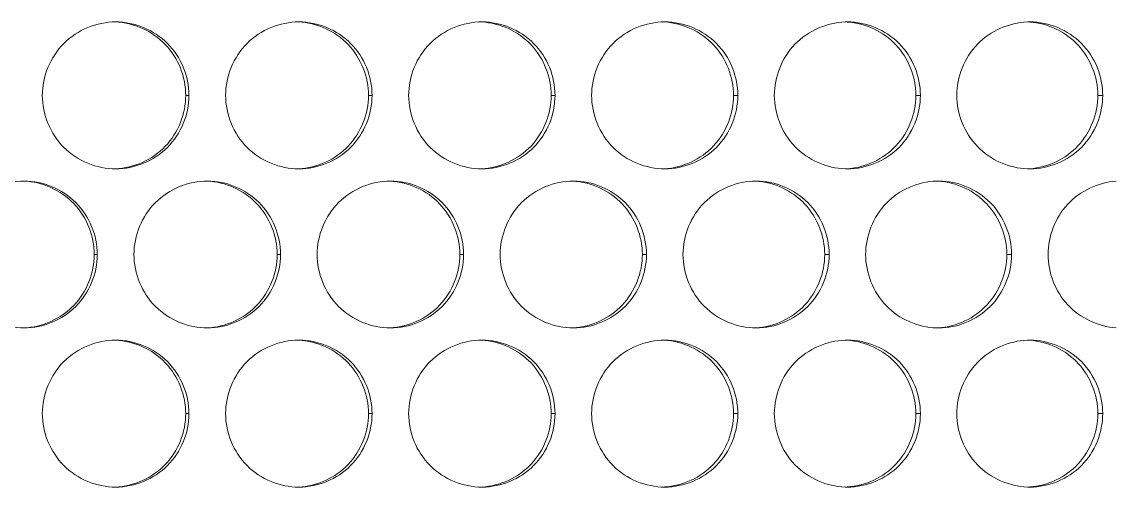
# Model space of a CAD drawing. Header units: millimetres. Extents: x 1177 to 4147, y 93 to 2194.
# Drawn here: x 1876.17 to 1920.84, y 1836.74 to 1855.73 of the extents above; entities that cross this region are included whole.
import ezdxf

# ---------------------------------------------------------------- set-up
doc = ezdxf.new("R2010")
doc.units = ezdxf.units.MM
doc.header["$LTSCALE"] = 0.1
doc.layers.add('标注', color=251, linetype='Continuous', lineweight=9)

msp = doc.modelspace()

# ---------------------------------------------------------------- linework, layer by layer
at = {"layer": '标注'}
for p, q in [((1882.856, 1852.731), (1882.989, 1852.731)), ((1882.856, 1852.731), (1882.989, 1852.731)), ((1890.319, 1852.731), (1890.466, 1852.731)), ((1890.319, 1852.731), (1890.466, 1852.731)), ((1897.776, 1852.731), (1897.936, 1852.731)), ((1897.776, 1852.731), (1897.936, 1852.731)), ((1905.224, 1852.731), (1905.399, 1852.731)), ((1905.224, 1852.731), (1905.399, 1852.731)), ((1912.665, 1852.731), (1912.853, 1852.731)), ((1912.665, 1852.731), (1912.853, 1852.731)), ((1920.096, 1852.731), (1920.299, 1852.731)), ((1920.096, 1852.731), (1920.299, 1852.731)), ((1879.123, 1846.236), (1879.248, 1846.236)), ((1886.589, 1846.236), (1886.728, 1846.236)), ((1894.048, 1846.236), (1894.202, 1846.236)), ((1901.501, 1846.236), (1901.668, 1846.236)), ((1908.946, 1846.236), (1909.127, 1846.236)), ((1916.382, 1846.236), (1916.577, 1846.236)), ((1882.856, 1839.741), (1882.989, 1839.741)), ((1882.856, 1839.741), (1882.989, 1839.741)), ((1890.319, 1839.741), (1890.466, 1839.741)), ((1890.319, 1839.741), (1890.466, 1839.741)), ((1897.776, 1839.741), (1897.936, 1839.741)), ((1897.776, 1839.741), (1897.936, 1839.741)), ((1905.224, 1839.741), (1905.399, 1839.741)), ((1905.224, 1839.741), (1905.399, 1839.741)), ((1912.665, 1839.741), (1912.853, 1839.741)), ((1912.665, 1839.741), (1912.853, 1839.741)), ((1920.096, 1839.741), (1920.299, 1839.741)), ((1920.096, 1839.741), (1920.299, 1839.741))]:
    msp.add_line(p, q, dxfattribs=at)
for centre, radius, start, end in [((1909.873, 1852.916), 2.815, 90.0019, 91.8746), ((1909.873, 1852.916), 2.815, 90.0019, 91.8746), ((1917.322, 1852.921), 2.81, 90.0022, 92.023), ((1917.322, 1852.921), 2.81, 90.0022, 92.023), ((1909.873, 1852.547), 2.815, 268.1254, 269.9981), ((1909.873, 1852.547), 2.815, 268.1254, 269.9981), ((1917.322, 1852.541), 2.81, 267.977, 269.9978), ((1917.322, 1852.541), 2.81, 267.977, 269.9978), ((1913.598, 1846.423), 2.813, 90.002, 91.9487), ((1913.598, 1846.049), 2.813, 268.0513, 269.998), ((1909.873, 1839.926), 2.815, 90.0019, 91.8746), ((1909.873, 1839.926), 2.815, 90.0019, 91.8746), ((1917.322, 1839.931), 2.81, 90.0022, 92.023), ((1917.322, 1839.931), 2.81, 90.0022, 92.023), ((1909.873, 1839.556), 2.815, 268.1254, 269.9981), ((1909.873, 1839.556), 2.815, 268.1254, 269.9981), ((1917.322, 1839.551), 2.81, 267.977, 269.9978), ((1917.322, 1839.551), 2.81, 267.977, 269.9978)]:
    msp.add_arc(centre, radius, start, end, dxfattribs=at)
for points, knots in [([(1879.996, 1855.731), (1879.232, 1855.731), (1877.64, 1855.09), (1877.003, 1853.496), (1877.003, 1852.731)], [0, 0, 0, 0, 0.499607, 1, 1, 1, 1]), ([(1879.996, 1855.731), (1879.232, 1855.731), (1877.64, 1855.09), (1877.003, 1853.496), (1877.003, 1852.731)], [0, 0, 0, 0, 0.499607, 1, 1, 1, 1]), ([(1882.856, 1852.731), (1882.856, 1853.477), (1882.257, 1855.027), (1880.735, 1855.696), (1879.992, 1855.729)], [0, 0, 0, 0, 0.50075, 1, 1, 1, 1]), ([(1882.856, 1852.731), (1882.856, 1853.477), (1882.257, 1855.027), (1880.735, 1855.696), (1879.992, 1855.729)], [0, 0, 0, 0, 0.50075, 1, 1, 1, 1]), ([(1882.758, 1853.879), (1882.609, 1854.238), (1882.171, 1854.91), (1881.5, 1855.35), (1881.14, 1855.5)], [0, 0, 0, 0, 0.500104, 1, 1, 1, 1]), ([(1882.758, 1853.879), (1882.609, 1854.238), (1882.171, 1854.91), (1881.5, 1855.35), (1881.14, 1855.5)], [0, 0, 0, 0, 0.500104, 1, 1, 1, 1]), ([(1887.476, 1855.731), (1886.712, 1855.731), (1885.121, 1855.089), (1884.485, 1853.496), (1884.485, 1852.731)], [0, 0, 0, 0, 0.49946, 1, 1, 1, 1]), ([(1887.476, 1855.731), (1886.712, 1855.731), (1885.121, 1855.089), (1884.485, 1853.496), (1884.485, 1852.731)], [0, 0, 0, 0, 0.49946, 1, 1, 1, 1]), ([(1890.319, 1852.731), (1890.319, 1853.475), (1889.724, 1855.02), (1888.212, 1855.692), (1887.471, 1855.728)], [0, 0, 0, 0, 0.500898, 1, 1, 1, 1]), ([(1890.319, 1852.731), (1890.319, 1853.475), (1889.724, 1855.02), (1888.212, 1855.692), (1887.471, 1855.728)], [0, 0, 0, 0, 0.500898, 1, 1, 1, 1]), ([(1890.235, 1853.879), (1890.087, 1854.238), (1889.649, 1854.91), (1888.978, 1855.35), (1888.619, 1855.5)], [0, 0, 0, 0, 0.500187, 1, 1, 1, 1]), ([(1890.235, 1853.879), (1890.087, 1854.238), (1889.649, 1854.91), (1888.978, 1855.35), (1888.619, 1855.5)], [0, 0, 0, 0, 0.500187, 1, 1, 1, 1]), ([(1894.949, 1855.731), (1894.186, 1855.731), (1892.595, 1855.088), (1891.96, 1853.496), (1891.96, 1852.731)], [0, 0, 0, 0, 0.499297, 1, 1, 1, 1]), ([(1894.949, 1855.731), (1894.186, 1855.731), (1892.595, 1855.088), (1891.96, 1853.496), (1891.96, 1852.731)], [0, 0, 0, 0, 0.499297, 1, 1, 1, 1]), ([(1897.776, 1852.731), (1897.776, 1853.473), (1897.186, 1855.012), (1895.681, 1855.688), (1894.944, 1855.727)], [0, 0, 0, 0, 0.50106, 1, 1, 1, 1]), ([(1897.776, 1852.731), (1897.776, 1853.473), (1897.186, 1855.012), (1895.681, 1855.688), (1894.944, 1855.727)], [0, 0, 0, 0, 0.50106, 1, 1, 1, 1]), ([(1897.706, 1853.879), (1897.557, 1854.238), (1897.12, 1854.91), (1896.45, 1855.35), (1896.091, 1855.5)], [0, 0, 0, 0, 0.500278, 1, 1, 1, 1]), ([(1897.706, 1853.879), (1897.557, 1854.238), (1897.12, 1854.91), (1896.45, 1855.35), (1896.091, 1855.5)], [0, 0, 0, 0, 0.500278, 1, 1, 1, 1]), ([(1902.415, 1855.731), (1901.652, 1855.731), (1900.063, 1855.088), (1899.429, 1853.496), (1899.429, 1852.731)], [0, 0, 0, 0, 0.499118, 1, 1, 1, 1]), ([(1902.415, 1855.731), (1901.652, 1855.731), (1900.063, 1855.088), (1899.429, 1853.496), (1899.429, 1852.731)], [0, 0, 0, 0, 0.499118, 1, 1, 1, 1]), ([(1905.224, 1852.731), (1905.224, 1853.47), (1904.639, 1855.004), (1903.144, 1855.684), (1902.41, 1855.727)], [0, 0, 0, 0, 0.501236, 1, 1, 1, 1]), ([(1905.224, 1852.731), (1905.224, 1853.47), (1904.639, 1855.004), (1903.144, 1855.684), (1902.41, 1855.727)], [0, 0, 0, 0, 0.501236, 1, 1, 1, 1]), ([(1905.169, 1853.879), (1905.02, 1854.238), (1904.584, 1854.91), (1903.914, 1855.35), (1903.556, 1855.5)], [0, 0, 0, 0, 0.500378, 1, 1, 1, 1]), ([(1905.169, 1853.879), (1905.02, 1854.238), (1904.584, 1854.91), (1903.914, 1855.35), (1903.556, 1855.5)], [0, 0, 0, 0, 0.500378, 1, 1, 1, 1]), ([(1909.78, 1855.73), (1909.034, 1855.705), (1907.497, 1855.041), (1906.89, 1853.482), (1906.89, 1852.731)], [0, 0, 0, 0, 0.498936, 1, 1, 1, 1]), ([(1909.78, 1855.73), (1909.034, 1855.705), (1907.497, 1855.041), (1906.89, 1853.482), (1906.89, 1852.731)], [0, 0, 0, 0, 0.498936, 1, 1, 1, 1]), ([(1912.665, 1852.731), (1912.665, 1853.107), (1912.516, 1853.862), (1911.911, 1854.838), (1910.98, 1855.508), (1910.239, 1855.702), (1909.867, 1855.726)], [0, 0, 0, 0, 0.251061, 0.50134, 0.750807, 1, 1, 1, 1]), ([(1912.665, 1852.731), (1912.665, 1853.107), (1912.516, 1853.862), (1911.911, 1854.838), (1910.98, 1855.508), (1910.239, 1855.702), (1909.867, 1855.726)], [0, 0, 0, 0, 0.251061, 0.50134, 0.750807, 1, 1, 1, 1]), ([(1912.623, 1853.879), (1912.475, 1854.238), (1912.039, 1854.91), (1911.37, 1855.35), (1911.012, 1855.5)], [0, 0, 0, 0, 0.500487, 1, 1, 1, 1]), ([(1912.623, 1853.879), (1912.475, 1854.238), (1912.039, 1854.91), (1911.37, 1855.35), (1911.012, 1855.5)], [0, 0, 0, 0, 0.500487, 1, 1, 1, 1]), ([(1917.223, 1855.73), (1916.478, 1855.703), (1914.946, 1855.037), (1914.343, 1853.481), (1914.343, 1852.731)], [0, 0, 0, 0, 0.49873, 1, 1, 1, 1]), ([(1917.223, 1855.73), (1916.478, 1855.703), (1914.946, 1855.037), (1914.343, 1853.481), (1914.343, 1852.731)], [0, 0, 0, 0, 0.49873, 1, 1, 1, 1]), ([(1920.096, 1852.731), (1920.096, 1853.106), (1919.949, 1853.858), (1919.348, 1854.832), (1918.423, 1855.503), (1917.686, 1855.7), (1917.316, 1855.725)], [0, 0, 0, 0, 0.251191, 0.501531, 0.750936, 1, 1, 1, 1]), ([(1920.096, 1852.731), (1920.096, 1853.106), (1919.949, 1853.858), (1919.348, 1854.832), (1918.423, 1855.503), (1917.686, 1855.7), (1917.316, 1855.725)], [0, 0, 0, 0, 0.251191, 0.501531, 0.750936, 1, 1, 1, 1]), ([(1920.069, 1853.879), (1919.921, 1854.238), (1919.486, 1854.909), (1918.818, 1855.35), (1918.46, 1855.5)], [0, 0, 0, 0, 0.500604, 1, 1, 1, 1]), ([(1920.069, 1853.879), (1919.921, 1854.238), (1919.486, 1854.909), (1918.818, 1855.35), (1918.46, 1855.5)], [0, 0, 0, 0, 0.500604, 1, 1, 1, 1]), ([(1877.003, 1852.731), (1877.003, 1851.966), (1877.64, 1850.373), (1879.232, 1849.731), (1879.996, 1849.731)], [0, 0, 0, 0, 0.500393, 1, 1, 1, 1]), ([(1877.003, 1852.731), (1877.003, 1851.966), (1877.64, 1850.373), (1879.232, 1849.731), (1879.996, 1849.731)], [0, 0, 0, 0, 0.500393, 1, 1, 1, 1]), ([(1879.992, 1849.734), (1880.735, 1849.766), (1882.257, 1850.435), (1882.856, 1851.985), (1882.856, 1852.731)], [0, 0, 0, 0, 0.49925, 1, 1, 1, 1]), ([(1879.992, 1849.734), (1880.735, 1849.766), (1882.257, 1850.435), (1882.856, 1851.985), (1882.856, 1852.731)], [0, 0, 0, 0, 0.49925, 1, 1, 1, 1]), ([(1884.485, 1852.731), (1884.485, 1851.966), (1885.121, 1850.374), (1886.712, 1849.731), (1887.476, 1849.731)], [0, 0, 0, 0, 0.50054, 1, 1, 1, 1]), ([(1884.485, 1852.731), (1884.485, 1851.966), (1885.121, 1850.374), (1886.712, 1849.731), (1887.476, 1849.731)], [0, 0, 0, 0, 0.50054, 1, 1, 1, 1]), ([(1887.471, 1849.735), (1888.212, 1849.77), (1889.724, 1850.443), (1890.319, 1851.988), (1890.319, 1852.731)], [0, 0, 0, 0, 0.499102, 1, 1, 1, 1]), ([(1887.471, 1849.735), (1888.212, 1849.77), (1889.724, 1850.443), (1890.319, 1851.988), (1890.319, 1852.731)], [0, 0, 0, 0, 0.499102, 1, 1, 1, 1]), ([(1891.96, 1852.731), (1891.96, 1851.966), (1892.595, 1850.374), (1894.186, 1849.731), (1894.949, 1849.731)], [0, 0, 0, 0, 0.500703, 1, 1, 1, 1]), ([(1891.96, 1852.731), (1891.96, 1851.966), (1892.595, 1850.374), (1894.186, 1849.731), (1894.949, 1849.731)], [0, 0, 0, 0, 0.500703, 1, 1, 1, 1]), ([(1894.944, 1849.735), (1895.681, 1849.774), (1897.186, 1850.451), (1897.776, 1851.99), (1897.776, 1852.731)], [0, 0, 0, 0, 0.49894, 1, 1, 1, 1]), ([(1894.944, 1849.735), (1895.681, 1849.774), (1897.186, 1850.451), (1897.776, 1851.99), (1897.776, 1852.731)], [0, 0, 0, 0, 0.49894, 1, 1, 1, 1]), ([(1899.429, 1852.731), (1899.429, 1851.966), (1900.063, 1850.375), (1901.652, 1849.731), (1902.415, 1849.731)], [0, 0, 0, 0, 0.500882, 1, 1, 1, 1]), ([(1899.429, 1852.731), (1899.429, 1851.966), (1900.063, 1850.375), (1901.652, 1849.731), (1902.415, 1849.731)], [0, 0, 0, 0, 0.500882, 1, 1, 1, 1]), ([(1902.41, 1849.736), (1903.144, 1849.779), (1904.639, 1850.458), (1905.224, 1851.992), (1905.224, 1852.731)], [0, 0, 0, 0, 0.498764, 1, 1, 1, 1]), ([(1902.41, 1849.736), (1903.144, 1849.779), (1904.639, 1850.458), (1905.224, 1851.992), (1905.224, 1852.731)], [0, 0, 0, 0, 0.498764, 1, 1, 1, 1]), ([(1906.89, 1852.731), (1906.89, 1851.981), (1907.497, 1850.422), (1909.034, 1849.757), (1909.78, 1849.733)], [0, 0, 0, 0, 0.501064, 1, 1, 1, 1]), ([(1906.89, 1852.731), (1906.89, 1851.981), (1907.497, 1850.422), (1909.034, 1849.757), (1909.78, 1849.733)], [0, 0, 0, 0, 0.501064, 1, 1, 1, 1]), ([(1909.867, 1849.737), (1910.239, 1849.76), (1910.98, 1849.954), (1911.911, 1850.624), (1912.516, 1851.6), (1912.665, 1852.356), (1912.665, 1852.731)], [0, 0, 0, 0, 0.249193, 0.49866, 0.748939, 1, 1, 1, 1]), ([(1909.867, 1849.737), (1910.239, 1849.76), (1910.98, 1849.954), (1911.911, 1850.624), (1912.516, 1851.6), (1912.665, 1852.356), (1912.665, 1852.731)], [0, 0, 0, 0, 0.249193, 0.49866, 0.748939, 1, 1, 1, 1]), ([(1914.343, 1852.731), (1914.343, 1851.982), (1914.946, 1850.426), (1916.478, 1849.759), (1917.223, 1849.733)], [0, 0, 0, 0, 0.50127, 1, 1, 1, 1]), ([(1914.343, 1852.731), (1914.343, 1851.982), (1914.946, 1850.426), (1916.478, 1849.759), (1917.223, 1849.733)], [0, 0, 0, 0, 0.50127, 1, 1, 1, 1]), ([(1917.316, 1849.738), (1917.686, 1849.763), (1918.423, 1849.959), (1919.348, 1850.63), (1919.949, 1851.604), (1920.096, 1852.357), (1920.096, 1852.731)], [0, 0, 0, 0, 0.249064, 0.498469, 0.748809, 1, 1, 1, 1]), ([(1917.316, 1849.738), (1917.686, 1849.763), (1918.423, 1849.959), (1919.348, 1850.63), (1919.949, 1851.604), (1920.096, 1852.357), (1920.096, 1852.731)], [0, 0, 0, 0, 0.249064, 0.498469, 0.748809, 1, 1, 1, 1]), ([(1881.14, 1849.963), (1881.5, 1850.112), (1882.171, 1850.552), (1882.609, 1851.224), (1882.758, 1851.584)], [0, 0, 0, 0, 0.499896, 1, 1, 1, 1]), ([(1881.14, 1849.963), (1881.5, 1850.112), (1882.171, 1850.552), (1882.609, 1851.224), (1882.758, 1851.584)], [0, 0, 0, 0, 0.499896, 1, 1, 1, 1]), ([(1888.619, 1849.963), (1888.978, 1850.112), (1889.649, 1850.552), (1890.087, 1851.224), (1890.235, 1851.584)], [0, 0, 0, 0, 0.499813, 1, 1, 1, 1]), ([(1888.619, 1849.963), (1888.978, 1850.112), (1889.649, 1850.552), (1890.087, 1851.224), (1890.235, 1851.584)], [0, 0, 0, 0, 0.499813, 1, 1, 1, 1]), ([(1896.091, 1849.963), (1896.45, 1850.112), (1897.12, 1850.553), (1897.557, 1851.224), (1897.706, 1851.584)], [0, 0, 0, 0, 0.499722, 1, 1, 1, 1]), ([(1896.091, 1849.963), (1896.45, 1850.112), (1897.12, 1850.553), (1897.557, 1851.224), (1897.706, 1851.584)], [0, 0, 0, 0, 0.499722, 1, 1, 1, 1]), ([(1903.556, 1849.963), (1903.914, 1850.112), (1904.584, 1850.553), (1905.02, 1851.224), (1905.169, 1851.584)], [0, 0, 0, 0, 0.499622, 1, 1, 1, 1]), ([(1903.556, 1849.963), (1903.914, 1850.112), (1904.584, 1850.553), (1905.02, 1851.224), (1905.169, 1851.584)], [0, 0, 0, 0, 0.499622, 1, 1, 1, 1]), ([(1911.012, 1849.963), (1911.37, 1850.112), (1912.039, 1850.553), (1912.475, 1851.224), (1912.623, 1851.584)], [0, 0, 0, 0, 0.499513, 1, 1, 1, 1]), ([(1911.012, 1849.963), (1911.37, 1850.112), (1912.039, 1850.553), (1912.475, 1851.224), (1912.623, 1851.584)], [0, 0, 0, 0, 0.499513, 1, 1, 1, 1]), ([(1918.46, 1849.963), (1918.818, 1850.113), (1919.486, 1850.553), (1919.921, 1851.224), (1920.069, 1851.584)], [0, 0, 0, 0, 0.499396, 1, 1, 1, 1]), ([(1918.46, 1849.963), (1918.818, 1850.113), (1919.486, 1850.553), (1919.921, 1851.224), (1920.069, 1851.584)], [0, 0, 0, 0, 0.499396, 1, 1, 1, 1]), ([(1876.254, 1849.236), (1875.49, 1849.236), (1873.897, 1848.595), (1873.259, 1847.001), (1873.259, 1846.236)], [0, 0, 0, 0, 0.499675, 1, 1, 1, 1]), ([(1879.123, 1846.236), (1879.123, 1846.983), (1878.52, 1848.536), (1876.995, 1849.203), (1876.25, 1849.234)], [0, 0, 0, 0, 0.500682, 1, 1, 1, 1]), ([(1883.737, 1849.236), (1882.973, 1849.236), (1881.381, 1848.594), (1880.744, 1847.001), (1880.744, 1846.236)], [0, 0, 0, 0, 0.499536, 1, 1, 1, 1]), ([(1886.589, 1846.236), (1886.589, 1846.981), (1885.991, 1848.528), (1884.474, 1849.199), (1883.733, 1849.233)], [0, 0, 0, 0, 0.500822, 1, 1, 1, 1]), ([(1891.213, 1849.236), (1890.45, 1849.236), (1888.859, 1848.593), (1888.223, 1847.001), (1888.223, 1846.236)], [0, 0, 0, 0, 0.499381, 1, 1, 1, 1]), ([(1894.048, 1846.236), (1894.048, 1846.979), (1893.456, 1848.521), (1891.947, 1849.195), (1891.209, 1849.232)], [0, 0, 0, 0, 0.500977, 1, 1, 1, 1]), ([(1898.683, 1849.236), (1897.92, 1849.236), (1896.33, 1848.593), (1895.696, 1847.001), (1895.696, 1846.236)], [0, 0, 0, 0, 0.49921, 1, 1, 1, 1]), ([(1901.501, 1846.236), (1901.501, 1846.976), (1900.913, 1848.513), (1899.414, 1849.191), (1898.678, 1849.232)], [0, 0, 0, 0, 0.501146, 1, 1, 1, 1]), ([(1906.145, 1849.236), (1905.383, 1849.236), (1903.794, 1848.592), (1903.161, 1847.001), (1903.161, 1846.236)], [0, 0, 0, 0, 0.499023, 1, 1, 1, 1]), ([(1908.946, 1846.236), (1908.946, 1846.612), (1908.797, 1847.369), (1908.189, 1848.346), (1907.255, 1849.015), (1906.512, 1849.208), (1906.139, 1849.231)], [0, 0, 0, 0, 0.251, 0.50125, 0.750747, 1, 1, 1, 1]), ([(1913.503, 1849.234), (1912.757, 1849.209), (1911.222, 1848.544), (1910.618, 1846.986), (1910.618, 1846.236)], [0, 0, 0, 0, 0.498835, 1, 1, 1, 1]), ([(1916.382, 1846.236), (1916.382, 1846.611), (1916.234, 1847.365), (1915.63, 1848.34), (1914.703, 1849.01), (1913.964, 1849.206), (1913.593, 1849.23)], [0, 0, 0, 0, 0.251125, 0.501434, 0.75087, 1, 1, 1, 1]), ([(1920.845, 1849.229), (1920.475, 1849.203), (1919.738, 1849.006), (1918.814, 1848.335), (1918.213, 1847.362), (1918.066, 1846.61), (1918.066, 1846.236)], [0, 0, 0, 0, 0.249218, 0.498711, 0.748995, 1, 1, 1, 1]), ([(1879.017, 1847.383), (1878.868, 1847.743), (1878.429, 1848.415), (1877.758, 1848.855), (1877.399, 1849.004)], [0, 0, 0, 0, 0.500066, 1, 1, 1, 1]), ([(1886.497, 1847.383), (1886.349, 1847.743), (1885.911, 1848.415), (1885.24, 1848.855), (1884.88, 1849.004)], [0, 0, 0, 0, 0.500144, 1, 1, 1, 1]), ([(1893.971, 1847.383), (1893.823, 1847.743), (1893.385, 1848.415), (1892.715, 1848.855), (1892.356, 1849.004)], [0, 0, 0, 0, 0.500231, 1, 1, 1, 1]), ([(1901.438, 1847.383), (1901.29, 1847.743), (1900.853, 1848.415), (1900.183, 1848.855), (1899.824, 1849.004)], [0, 0, 0, 0, 0.500327, 1, 1, 1, 1]), ([(1908.897, 1847.383), (1908.749, 1847.743), (1908.312, 1848.415), (1907.643, 1848.855), (1907.285, 1849.004)], [0, 0, 0, 0, 0.500431, 1, 1, 1, 1]), ([(1916.347, 1847.383), (1916.199, 1847.743), (1915.764, 1848.414), (1915.095, 1848.855), (1914.737, 1849.004)], [0, 0, 0, 0, 0.500544, 1, 1, 1, 1]), ([(1873.259, 1846.236), (1873.259, 1845.471), (1873.897, 1843.877), (1875.49, 1843.236), (1876.254, 1843.236)], [0, 0, 0, 0, 0.500325, 1, 1, 1, 1]), ([(1876.25, 1843.238), (1876.995, 1843.269), (1878.52, 1843.937), (1879.123, 1845.489), (1879.123, 1846.236)], [0, 0, 0, 0, 0.499318, 1, 1, 1, 1]), ([(1880.744, 1846.236), (1880.744, 1845.471), (1881.381, 1843.878), (1882.973, 1843.236), (1883.737, 1843.236)], [0, 0, 0, 0, 0.500464, 1, 1, 1, 1]), ([(1883.733, 1843.239), (1884.474, 1843.273), (1885.991, 1843.944), (1886.589, 1845.491), (1886.589, 1846.236)], [0, 0, 0, 0, 0.499178, 1, 1, 1, 1]), ([(1888.223, 1846.236), (1888.223, 1845.471), (1888.859, 1843.879), (1890.45, 1843.236), (1891.213, 1843.236)], [0, 0, 0, 0, 0.500619, 1, 1, 1, 1]), ([(1891.209, 1843.24), (1891.947, 1843.277), (1893.456, 1843.952), (1894.048, 1845.494), (1894.048, 1846.236)], [0, 0, 0, 0, 0.499023, 1, 1, 1, 1]), ([(1895.696, 1846.236), (1895.696, 1845.471), (1896.33, 1843.879), (1897.92, 1843.236), (1898.683, 1843.236)], [0, 0, 0, 0, 0.50079, 1, 1, 1, 1]), ([(1898.678, 1843.24), (1899.414, 1843.281), (1900.913, 1843.959), (1901.501, 1845.496), (1901.501, 1846.236)], [0, 0, 0, 0, 0.498854, 1, 1, 1, 1]), ([(1903.161, 1846.236), (1903.161, 1845.471), (1903.794, 1843.88), (1905.383, 1843.236), (1906.145, 1843.236)], [0, 0, 0, 0, 0.500977, 1, 1, 1, 1]), ([(1906.139, 1843.241), (1906.512, 1843.264), (1907.255, 1843.457), (1908.189, 1844.126), (1908.797, 1845.103), (1908.946, 1845.86), (1908.946, 1846.236)], [0, 0, 0, 0, 0.249253, 0.49875, 0.749, 1, 1, 1, 1]), ([(1910.618, 1846.236), (1910.618, 1845.486), (1911.222, 1843.929), (1912.757, 1843.263), (1913.503, 1843.238)], [0, 0, 0, 0, 0.501165, 1, 1, 1, 1]), ([(1913.593, 1843.242), (1913.964, 1843.266), (1914.703, 1843.462), (1915.63, 1844.132), (1916.234, 1845.107), (1916.382, 1845.861), (1916.382, 1846.236)], [0, 0, 0, 0, 0.24913, 0.498566, 0.748875, 1, 1, 1, 1]), ([(1918.066, 1846.236), (1918.066, 1845.862), (1918.213, 1845.11), (1918.814, 1844.137), (1919.738, 1843.467), (1920.475, 1843.269), (1920.845, 1843.243)], [0, 0, 0, 0, 0.251005, 0.501289, 0.750782, 1, 1, 1, 1]), ([(1877.399, 1843.468), (1877.758, 1843.617), (1878.429, 1844.057), (1878.868, 1844.729), (1879.017, 1845.089)], [0, 0, 0, 0, 0.499934, 1, 1, 1, 1]), ([(1884.88, 1843.468), (1885.24, 1843.617), (1885.911, 1844.057), (1886.349, 1844.729), (1886.497, 1845.089)], [0, 0, 0, 0, 0.499856, 1, 1, 1, 1]), ([(1892.356, 1843.468), (1892.715, 1843.617), (1893.385, 1844.057), (1893.823, 1844.729), (1893.971, 1845.089)], [0, 0, 0, 0, 0.499769, 1, 1, 1, 1]), ([(1899.824, 1843.468), (1900.183, 1843.617), (1900.853, 1844.057), (1901.29, 1844.729), (1901.438, 1845.089)], [0, 0, 0, 0, 0.499673, 1, 1, 1, 1]), ([(1907.285, 1843.468), (1907.643, 1843.617), (1908.312, 1844.058), (1908.749, 1844.729), (1908.897, 1845.089)], [0, 0, 0, 0, 0.499569, 1, 1, 1, 1]), ([(1914.737, 1843.468), (1915.095, 1843.617), (1915.764, 1844.058), (1916.199, 1844.729), (1916.347, 1845.089)], [0, 0, 0, 0, 0.499456, 1, 1, 1, 1]), ([(1879.996, 1842.741), (1879.232, 1842.741), (1877.64, 1842.099), (1877.003, 1840.506), (1877.003, 1839.741)], [0, 0, 0, 0, 0.499607, 1, 1, 1, 1]), ([(1879.996, 1842.741), (1879.232, 1842.741), (1877.64, 1842.099), (1877.003, 1840.506), (1877.003, 1839.741)], [0, 0, 0, 0, 0.499607, 1, 1, 1, 1]), ([(1882.856, 1839.741), (1882.856, 1840.487), (1882.257, 1842.037), (1880.735, 1842.706), (1879.992, 1842.738)], [0, 0, 0, 0, 0.50075, 1, 1, 1, 1]), ([(1882.856, 1839.741), (1882.856, 1840.487), (1882.257, 1842.037), (1880.735, 1842.706), (1879.992, 1842.738)], [0, 0, 0, 0, 0.50075, 1, 1, 1, 1]), ([(1882.758, 1840.888), (1882.609, 1841.248), (1882.171, 1841.92), (1881.5, 1842.36), (1881.14, 1842.509)], [0, 0, 0, 0, 0.500104, 1, 1, 1, 1]), ([(1882.758, 1840.888), (1882.609, 1841.248), (1882.171, 1841.92), (1881.5, 1842.36), (1881.14, 1842.509)], [0, 0, 0, 0, 0.500104, 1, 1, 1, 1]), ([(1887.476, 1842.741), (1886.712, 1842.741), (1885.121, 1842.099), (1884.485, 1840.506), (1884.485, 1839.741)], [0, 0, 0, 0, 0.49946, 1, 1, 1, 1]), ([(1887.476, 1842.741), (1886.712, 1842.741), (1885.121, 1842.099), (1884.485, 1840.506), (1884.485, 1839.741)], [0, 0, 0, 0, 0.49946, 1, 1, 1, 1]), ([(1890.319, 1839.741), (1890.319, 1840.485), (1889.724, 1842.029), (1888.212, 1842.702), (1887.471, 1842.738)], [0, 0, 0, 0, 0.500898, 1, 1, 1, 1]), ([(1890.319, 1839.741), (1890.319, 1840.485), (1889.724, 1842.029), (1888.212, 1842.702), (1887.471, 1842.738)], [0, 0, 0, 0, 0.500898, 1, 1, 1, 1]), ([(1890.235, 1840.888), (1890.087, 1841.248), (1889.649, 1841.92), (1888.978, 1842.36), (1888.619, 1842.509)], [0, 0, 0, 0, 0.500187, 1, 1, 1, 1]), ([(1890.235, 1840.888), (1890.087, 1841.248), (1889.649, 1841.92), (1888.978, 1842.36), (1888.619, 1842.509)], [0, 0, 0, 0, 0.500187, 1, 1, 1, 1]), ([(1894.949, 1842.741), (1894.186, 1842.741), (1892.595, 1842.098), (1891.96, 1840.506), (1891.96, 1839.741)], [0, 0, 0, 0, 0.499297, 1, 1, 1, 1]), ([(1894.949, 1842.741), (1894.186, 1842.741), (1892.595, 1842.098), (1891.96, 1840.506), (1891.96, 1839.741)], [0, 0, 0, 0, 0.499297, 1, 1, 1, 1]), ([(1897.776, 1839.741), (1897.776, 1840.482), (1897.186, 1842.022), (1895.681, 1842.698), (1894.944, 1842.737)], [0, 0, 0, 0, 0.50106, 1, 1, 1, 1]), ([(1897.776, 1839.741), (1897.776, 1840.482), (1897.186, 1842.022), (1895.681, 1842.698), (1894.944, 1842.737)], [0, 0, 0, 0, 0.50106, 1, 1, 1, 1]), ([(1897.706, 1840.888), (1897.557, 1841.248), (1897.12, 1841.92), (1896.45, 1842.36), (1896.091, 1842.509)], [0, 0, 0, 0, 0.500278, 1, 1, 1, 1]), ([(1897.706, 1840.888), (1897.557, 1841.248), (1897.12, 1841.92), (1896.45, 1842.36), (1896.091, 1842.509)], [0, 0, 0, 0, 0.500278, 1, 1, 1, 1]), ([(1902.415, 1842.741), (1901.652, 1842.741), (1900.063, 1842.097), (1899.429, 1840.506), (1899.429, 1839.741)], [0, 0, 0, 0, 0.499118, 1, 1, 1, 1]), ([(1902.415, 1842.741), (1901.652, 1842.741), (1900.063, 1842.097), (1899.429, 1840.506), (1899.429, 1839.741)], [0, 0, 0, 0, 0.499118, 1, 1, 1, 1]), ([(1905.224, 1839.741), (1905.224, 1840.48), (1904.639, 1842.014), (1903.144, 1842.693), (1902.41, 1842.736)], [0, 0, 0, 0, 0.501236, 1, 1, 1, 1]), ([(1905.224, 1839.741), (1905.224, 1840.48), (1904.639, 1842.014), (1903.144, 1842.693), (1902.41, 1842.736)], [0, 0, 0, 0, 0.501236, 1, 1, 1, 1]), ([(1905.169, 1840.888), (1905.02, 1841.248), (1904.584, 1841.919), (1903.914, 1842.36), (1903.556, 1842.509)], [0, 0, 0, 0, 0.500378, 1, 1, 1, 1]), ([(1905.169, 1840.888), (1905.02, 1841.248), (1904.584, 1841.919), (1903.914, 1842.36), (1903.556, 1842.509)], [0, 0, 0, 0, 0.500378, 1, 1, 1, 1]), ([(1909.78, 1842.739), (1909.034, 1842.715), (1907.497, 1842.051), (1906.89, 1840.491), (1906.89, 1839.741)], [0, 0, 0, 0, 0.498936, 1, 1, 1, 1]), ([(1909.78, 1842.739), (1909.034, 1842.715), (1907.497, 1842.051), (1906.89, 1840.491), (1906.89, 1839.741)], [0, 0, 0, 0, 0.498936, 1, 1, 1, 1]), ([(1912.665, 1839.741), (1912.665, 1840.116), (1912.516, 1840.872), (1911.911, 1841.848), (1910.98, 1842.518), (1910.239, 1842.712), (1909.867, 1842.735)], [0, 0, 0, 0, 0.251061, 0.50134, 0.750807, 1, 1, 1, 1]), ([(1912.665, 1839.741), (1912.665, 1840.116), (1912.516, 1840.872), (1911.911, 1841.848), (1910.98, 1842.518), (1910.239, 1842.712), (1909.867, 1842.735)], [0, 0, 0, 0, 0.251061, 0.50134, 0.750807, 1, 1, 1, 1]), ([(1912.623, 1840.888), (1912.475, 1841.248), (1912.039, 1841.919), (1911.37, 1842.36), (1911.012, 1842.509)], [0, 0, 0, 0, 0.500487, 1, 1, 1, 1]), ([(1912.623, 1840.888), (1912.475, 1841.248), (1912.039, 1841.919), (1911.37, 1842.36), (1911.012, 1842.509)], [0, 0, 0, 0, 0.500487, 1, 1, 1, 1]), ([(1917.223, 1842.739), (1916.478, 1842.713), (1914.946, 1842.046), (1914.343, 1840.49), (1914.343, 1839.741)], [0, 0, 0, 0, 0.49873, 1, 1, 1, 1]), ([(1917.223, 1842.739), (1916.478, 1842.713), (1914.946, 1842.046), (1914.343, 1840.49), (1914.343, 1839.741)], [0, 0, 0, 0, 0.49873, 1, 1, 1, 1]), ([(1920.096, 1839.741), (1920.096, 1840.115), (1919.949, 1840.868), (1919.348, 1841.842), (1918.423, 1842.513), (1917.686, 1842.709), (1917.316, 1842.734)], [0, 0, 0, 0, 0.251191, 0.501531, 0.750936, 1, 1, 1, 1]), ([(1920.096, 1839.741), (1920.096, 1840.115), (1919.949, 1840.868), (1919.348, 1841.842), (1918.423, 1842.513), (1917.686, 1842.709), (1917.316, 1842.734)], [0, 0, 0, 0, 0.251191, 0.501531, 0.750936, 1, 1, 1, 1]), ([(1920.069, 1840.888), (1919.921, 1841.248), (1919.486, 1841.919), (1918.818, 1842.36), (1918.46, 1842.509)], [0, 0, 0, 0, 0.500604, 1, 1, 1, 1]), ([(1920.069, 1840.888), (1919.921, 1841.248), (1919.486, 1841.919), (1918.818, 1842.36), (1918.46, 1842.509)], [0, 0, 0, 0, 0.500604, 1, 1, 1, 1]), ([(1877.003, 1839.741), (1877.003, 1838.976), (1877.64, 1837.383), (1879.232, 1836.741), (1879.996, 1836.741)], [0, 0, 0, 0, 0.500393, 1, 1, 1, 1]), ([(1877.003, 1839.741), (1877.003, 1838.976), (1877.64, 1837.383), (1879.232, 1836.741), (1879.996, 1836.741)], [0, 0, 0, 0, 0.500393, 1, 1, 1, 1]), ([(1879.992, 1836.744), (1880.735, 1836.776), (1882.257, 1837.445), (1882.856, 1838.995), (1882.856, 1839.741)], [0, 0, 0, 0, 0.49925, 1, 1, 1, 1]), ([(1879.992, 1836.744), (1880.735, 1836.776), (1882.257, 1837.445), (1882.856, 1838.995), (1882.856, 1839.741)], [0, 0, 0, 0, 0.49925, 1, 1, 1, 1]), ([(1884.485, 1839.741), (1884.485, 1838.976), (1885.121, 1837.383), (1886.712, 1836.741), (1887.476, 1836.741)], [0, 0, 0, 0, 0.50054, 1, 1, 1, 1]), ([(1884.485, 1839.741), (1884.485, 1838.976), (1885.121, 1837.383), (1886.712, 1836.741), (1887.476, 1836.741)], [0, 0, 0, 0, 0.50054, 1, 1, 1, 1]), ([(1887.471, 1836.744), (1888.212, 1836.78), (1889.724, 1837.453), (1890.319, 1838.997), (1890.319, 1839.741)], [0, 0, 0, 0, 0.499102, 1, 1, 1, 1]), ([(1887.471, 1836.744), (1888.212, 1836.78), (1889.724, 1837.453), (1890.319, 1838.997), (1890.319, 1839.741)], [0, 0, 0, 0, 0.499102, 1, 1, 1, 1]), ([(1891.96, 1839.741), (1891.96, 1838.976), (1892.595, 1837.384), (1894.186, 1836.741), (1894.949, 1836.741)], [0, 0, 0, 0, 0.500703, 1, 1, 1, 1]), ([(1891.96, 1839.741), (1891.96, 1838.976), (1892.595, 1837.384), (1894.186, 1836.741), (1894.949, 1836.741)], [0, 0, 0, 0, 0.500703, 1, 1, 1, 1]), ([(1894.944, 1836.745), (1895.681, 1836.784), (1897.186, 1837.46), (1897.776, 1838.999), (1897.776, 1839.741)], [0, 0, 0, 0, 0.49894, 1, 1, 1, 1]), ([(1894.944, 1836.745), (1895.681, 1836.784), (1897.186, 1837.46), (1897.776, 1838.999), (1897.776, 1839.741)], [0, 0, 0, 0, 0.49894, 1, 1, 1, 1]), ([(1899.429, 1839.741), (1899.429, 1838.976), (1900.063, 1837.385), (1901.652, 1836.741), (1902.415, 1836.741)], [0, 0, 0, 0, 0.500882, 1, 1, 1, 1]), ([(1899.429, 1839.741), (1899.429, 1838.976), (1900.063, 1837.385), (1901.652, 1836.741), (1902.415, 1836.741)], [0, 0, 0, 0, 0.500882, 1, 1, 1, 1]), ([(1902.41, 1836.746), (1903.144, 1836.788), (1904.639, 1837.468), (1905.224, 1839.002), (1905.224, 1839.741)], [0, 0, 0, 0, 0.498764, 1, 1, 1, 1]), ([(1902.41, 1836.746), (1903.144, 1836.788), (1904.639, 1837.468), (1905.224, 1839.002), (1905.224, 1839.741)], [0, 0, 0, 0, 0.498764, 1, 1, 1, 1]), ([(1906.89, 1839.741), (1906.89, 1838.99), (1907.497, 1837.431), (1909.034, 1836.767), (1909.78, 1836.742)], [0, 0, 0, 0, 0.501064, 1, 1, 1, 1]), ([(1906.89, 1839.741), (1906.89, 1838.99), (1907.497, 1837.431), (1909.034, 1836.767), (1909.78, 1836.742)], [0, 0, 0, 0, 0.501064, 1, 1, 1, 1]), ([(1909.867, 1836.747), (1910.239, 1836.77), (1910.98, 1836.964), (1911.911, 1837.634), (1912.516, 1838.61), (1912.665, 1839.365), (1912.665, 1839.741)], [0, 0, 0, 0, 0.249193, 0.49866, 0.748939, 1, 1, 1, 1]), ([(1909.867, 1836.747), (1910.239, 1836.77), (1910.98, 1836.964), (1911.911, 1837.634), (1912.516, 1838.61), (1912.665, 1839.365), (1912.665, 1839.741)], [0, 0, 0, 0, 0.249193, 0.49866, 0.748939, 1, 1, 1, 1]), ([(1914.343, 1839.741), (1914.343, 1838.992), (1914.946, 1837.436), (1916.478, 1836.769), (1917.223, 1836.743)], [0, 0, 0, 0, 0.50127, 1, 1, 1, 1]), ([(1914.343, 1839.741), (1914.343, 1838.992), (1914.946, 1837.436), (1916.478, 1836.769), (1917.223, 1836.743)], [0, 0, 0, 0, 0.50127, 1, 1, 1, 1]), ([(1917.316, 1836.747), (1917.686, 1836.773), (1918.423, 1836.969), (1919.348, 1837.64), (1919.949, 1838.614), (1920.096, 1839.367), (1920.096, 1839.741)], [0, 0, 0, 0, 0.249064, 0.498469, 0.748809, 1, 1, 1, 1]), ([(1917.316, 1836.747), (1917.686, 1836.773), (1918.423, 1836.969), (1919.348, 1837.64), (1919.949, 1838.614), (1920.096, 1839.367), (1920.096, 1839.741)], [0, 0, 0, 0, 0.249064, 0.498469, 0.748809, 1, 1, 1, 1]), ([(1881.14, 1836.973), (1881.5, 1837.122), (1882.171, 1837.562), (1882.609, 1838.234), (1882.758, 1838.594)], [0, 0, 0, 0, 0.499896, 1, 1, 1, 1]), ([(1881.14, 1836.973), (1881.5, 1837.122), (1882.171, 1837.562), (1882.609, 1838.234), (1882.758, 1838.594)], [0, 0, 0, 0, 0.499896, 1, 1, 1, 1]), ([(1888.619, 1836.973), (1888.978, 1837.122), (1889.649, 1837.562), (1890.087, 1838.234), (1890.235, 1838.594)], [0, 0, 0, 0, 0.499813, 1, 1, 1, 1]), ([(1888.619, 1836.973), (1888.978, 1837.122), (1889.649, 1837.562), (1890.087, 1838.234), (1890.235, 1838.594)], [0, 0, 0, 0, 0.499813, 1, 1, 1, 1]), ([(1896.091, 1836.973), (1896.45, 1837.122), (1897.12, 1837.562), (1897.557, 1838.234), (1897.706, 1838.594)], [0, 0, 0, 0, 0.499722, 1, 1, 1, 1]), ([(1896.091, 1836.973), (1896.45, 1837.122), (1897.12, 1837.562), (1897.557, 1838.234), (1897.706, 1838.594)], [0, 0, 0, 0, 0.499722, 1, 1, 1, 1]), ([(1903.556, 1836.973), (1903.914, 1837.122), (1904.584, 1837.562), (1905.02, 1838.234), (1905.169, 1838.594)], [0, 0, 0, 0, 0.499622, 1, 1, 1, 1]), ([(1903.556, 1836.973), (1903.914, 1837.122), (1904.584, 1837.562), (1905.02, 1838.234), (1905.169, 1838.594)], [0, 0, 0, 0, 0.499622, 1, 1, 1, 1]), ([(1911.012, 1836.973), (1911.37, 1837.122), (1912.039, 1837.563), (1912.475, 1838.234), (1912.623, 1838.594)], [0, 0, 0, 0, 0.499513, 1, 1, 1, 1]), ([(1911.012, 1836.973), (1911.37, 1837.122), (1912.039, 1837.563), (1912.475, 1838.234), (1912.623, 1838.594)], [0, 0, 0, 0, 0.499513, 1, 1, 1, 1]), ([(1918.46, 1836.973), (1918.818, 1837.122), (1919.486, 1837.563), (1919.921, 1838.234), (1920.069, 1838.594)], [0, 0, 0, 0, 0.499396, 1, 1, 1, 1]), ([(1918.46, 1836.973), (1918.818, 1837.122), (1919.486, 1837.563), (1919.921, 1838.234), (1920.069, 1838.594)], [0, 0, 0, 0, 0.499396, 1, 1, 1, 1])]:
    msp.add_open_spline(points, degree=3, knots=knots, dxfattribs=at)
for points in [[(1881.14, 1855.5), (1880.781, 1855.649), (1880.385, 1855.731), (1879.996, 1855.731)], [(1881.14, 1855.5), (1880.781, 1855.649), (1880.385, 1855.731), (1879.996, 1855.731)], [(1888.619, 1855.5), (1888.26, 1855.649), (1887.865, 1855.731), (1887.476, 1855.731)], [(1888.619, 1855.5), (1888.26, 1855.649), (1887.865, 1855.731), (1887.476, 1855.731)], [(1896.091, 1855.5), (1895.732, 1855.649), (1895.337, 1855.731), (1894.949, 1855.731)], [(1896.091, 1855.5), (1895.732, 1855.649), (1895.337, 1855.731), (1894.949, 1855.731)], [(1903.556, 1855.5), (1903.197, 1855.649), (1902.803, 1855.731), (1902.415, 1855.731)], [(1903.556, 1855.5), (1903.197, 1855.649), (1902.803, 1855.731), (1902.415, 1855.731)], [(1911.012, 1855.5), (1910.654, 1855.649), (1910.26, 1855.731), (1909.872, 1855.731)], [(1911.012, 1855.5), (1910.654, 1855.649), (1910.26, 1855.731), (1909.872, 1855.731)], [(1918.46, 1855.5), (1918.103, 1855.649), (1917.709, 1855.731), (1917.322, 1855.731)], [(1918.46, 1855.5), (1918.103, 1855.649), (1917.709, 1855.731), (1917.322, 1855.731)], [(1882.989, 1852.731), (1882.989, 1853.121), (1882.907, 1853.518), (1882.758, 1853.879)], [(1882.989, 1852.731), (1882.989, 1853.121), (1882.907, 1853.518), (1882.758, 1853.879)], [(1890.466, 1852.731), (1890.466, 1853.121), (1890.384, 1853.518), (1890.235, 1853.879)], [(1890.466, 1852.731), (1890.466, 1853.121), (1890.384, 1853.518), (1890.235, 1853.879)], [(1897.936, 1852.731), (1897.936, 1853.121), (1897.854, 1853.518), (1897.706, 1853.879)], [(1897.936, 1852.731), (1897.936, 1853.121), (1897.854, 1853.518), (1897.706, 1853.879)], [(1905.399, 1852.731), (1905.399, 1853.121), (1905.317, 1853.518), (1905.169, 1853.879)], [(1905.399, 1852.731), (1905.399, 1853.121), (1905.317, 1853.518), (1905.169, 1853.879)], [(1912.853, 1852.731), (1912.853, 1853.121), (1912.772, 1853.518), (1912.623, 1853.879)], [(1912.853, 1852.731), (1912.853, 1853.121), (1912.772, 1853.518), (1912.623, 1853.879)], [(1920.299, 1852.731), (1920.299, 1853.121), (1920.217, 1853.518), (1920.069, 1853.879)], [(1920.299, 1852.731), (1920.299, 1853.121), (1920.217, 1853.518), (1920.069, 1853.879)], [(1882.758, 1851.584), (1882.907, 1851.945), (1882.989, 1852.341), (1882.989, 1852.731)], [(1882.758, 1851.584), (1882.907, 1851.945), (1882.989, 1852.341), (1882.989, 1852.731)], [(1890.235, 1851.584), (1890.384, 1851.945), (1890.466, 1852.341), (1890.466, 1852.731)], [(1890.235, 1851.584), (1890.384, 1851.945), (1890.466, 1852.341), (1890.466, 1852.731)], [(1897.706, 1851.584), (1897.854, 1851.945), (1897.936, 1852.341), (1897.936, 1852.731)], [(1897.706, 1851.584), (1897.854, 1851.945), (1897.936, 1852.341), (1897.936, 1852.731)], [(1905.169, 1851.584), (1905.317, 1851.945), (1905.399, 1852.341), (1905.399, 1852.731)], [(1905.169, 1851.584), (1905.317, 1851.945), (1905.399, 1852.341), (1905.399, 1852.731)], [(1912.623, 1851.584), (1912.772, 1851.945), (1912.853, 1852.341), (1912.853, 1852.731)], [(1912.623, 1851.584), (1912.772, 1851.945), (1912.853, 1852.341), (1912.853, 1852.731)], [(1920.069, 1851.584), (1920.217, 1851.945), (1920.299, 1852.341), (1920.299, 1852.731)], [(1920.069, 1851.584), (1920.217, 1851.945), (1920.299, 1852.341), (1920.299, 1852.731)], [(1879.996, 1849.731), (1880.385, 1849.731), (1880.781, 1849.814), (1881.14, 1849.963)], [(1879.996, 1849.731), (1880.385, 1849.731), (1880.781, 1849.814), (1881.14, 1849.963)], [(1887.476, 1849.731), (1887.865, 1849.731), (1888.26, 1849.814), (1888.619, 1849.963)], [(1887.476, 1849.731), (1887.865, 1849.731), (1888.26, 1849.814), (1888.619, 1849.963)], [(1894.949, 1849.731), (1895.337, 1849.731), (1895.732, 1849.814), (1896.091, 1849.963)], [(1894.949, 1849.731), (1895.337, 1849.731), (1895.732, 1849.814), (1896.091, 1849.963)], [(1902.415, 1849.731), (1902.803, 1849.731), (1903.197, 1849.814), (1903.556, 1849.963)], [(1902.415, 1849.731), (1902.803, 1849.731), (1903.197, 1849.814), (1903.556, 1849.963)], [(1909.872, 1849.731), (1910.26, 1849.731), (1910.654, 1849.814), (1911.012, 1849.963)], [(1909.872, 1849.731), (1910.26, 1849.731), (1910.654, 1849.814), (1911.012, 1849.963)], [(1917.322, 1849.731), (1917.709, 1849.731), (1918.103, 1849.814), (1918.46, 1849.963)], [(1917.322, 1849.731), (1917.709, 1849.731), (1918.103, 1849.814), (1918.46, 1849.963)], [(1877.399, 1849.004), (1877.039, 1849.154), (1876.643, 1849.236), (1876.254, 1849.236)], [(1884.88, 1849.004), (1884.521, 1849.154), (1884.126, 1849.236), (1883.737, 1849.236)], [(1892.356, 1849.004), (1891.997, 1849.154), (1891.602, 1849.236), (1891.213, 1849.236)], [(1899.824, 1849.004), (1899.466, 1849.154), (1899.071, 1849.236), (1898.683, 1849.236)], [(1907.285, 1849.004), (1906.927, 1849.154), (1906.532, 1849.236), (1906.145, 1849.236)], [(1914.737, 1849.004), (1914.38, 1849.154), (1913.986, 1849.236), (1913.598, 1849.236)], [(1879.248, 1846.236), (1879.248, 1846.626), (1879.166, 1847.023), (1879.017, 1847.383)], [(1886.728, 1846.236), (1886.728, 1846.626), (1886.646, 1847.023), (1886.497, 1847.383)], [(1894.202, 1846.236), (1894.202, 1846.626), (1894.12, 1847.023), (1893.971, 1847.383)], [(1901.668, 1846.236), (1901.668, 1846.626), (1901.587, 1847.023), (1901.438, 1847.383)], [(1909.127, 1846.236), (1909.127, 1846.626), (1909.046, 1847.023), (1908.897, 1847.383)], [(1916.577, 1846.236), (1916.577, 1846.626), (1916.496, 1847.023), (1916.347, 1847.383)], [(1879.017, 1845.089), (1879.166, 1845.449), (1879.248, 1845.846), (1879.248, 1846.236)], [(1886.497, 1845.089), (1886.646, 1845.449), (1886.728, 1845.846), (1886.728, 1846.236)], [(1893.971, 1845.089), (1894.12, 1845.449), (1894.202, 1845.846), (1894.202, 1846.236)], [(1901.438, 1845.089), (1901.587, 1845.449), (1901.668, 1845.846), (1901.668, 1846.236)], [(1908.897, 1845.089), (1909.046, 1845.449), (1909.127, 1845.846), (1909.127, 1846.236)], [(1916.347, 1845.089), (1916.496, 1845.45), (1916.577, 1845.846), (1916.577, 1846.236)], [(1876.254, 1843.236), (1876.643, 1843.236), (1877.039, 1843.319), (1877.399, 1843.468)], [(1883.737, 1843.236), (1884.126, 1843.236), (1884.521, 1843.319), (1884.88, 1843.468)], [(1891.213, 1843.236), (1891.602, 1843.236), (1891.997, 1843.319), (1892.356, 1843.468)], [(1898.683, 1843.236), (1899.071, 1843.236), (1899.466, 1843.319), (1899.824, 1843.468)], [(1906.145, 1843.236), (1906.532, 1843.236), (1906.927, 1843.319), (1907.285, 1843.468)], [(1913.598, 1843.236), (1913.986, 1843.236), (1914.38, 1843.319), (1914.737, 1843.468)], [(1881.14, 1842.509), (1880.781, 1842.658), (1880.385, 1842.741), (1879.996, 1842.741)], [(1881.14, 1842.509), (1880.781, 1842.658), (1880.385, 1842.741), (1879.996, 1842.741)], [(1888.619, 1842.509), (1888.26, 1842.658), (1887.865, 1842.741), (1887.476, 1842.741)], [(1888.619, 1842.509), (1888.26, 1842.658), (1887.865, 1842.741), (1887.476, 1842.741)], [(1896.091, 1842.509), (1895.732, 1842.658), (1895.337, 1842.741), (1894.949, 1842.741)], [(1896.091, 1842.509), (1895.732, 1842.658), (1895.337, 1842.741), (1894.949, 1842.741)], [(1903.556, 1842.509), (1903.197, 1842.658), (1902.803, 1842.741), (1902.415, 1842.741)], [(1903.556, 1842.509), (1903.197, 1842.658), (1902.803, 1842.741), (1902.415, 1842.741)], [(1911.012, 1842.509), (1910.654, 1842.658), (1910.26, 1842.741), (1909.872, 1842.741)], [(1911.012, 1842.509), (1910.654, 1842.658), (1910.26, 1842.741), (1909.872, 1842.741)], [(1918.46, 1842.509), (1918.103, 1842.658), (1917.709, 1842.741), (1917.322, 1842.741)], [(1918.46, 1842.509), (1918.103, 1842.658), (1917.709, 1842.741), (1917.322, 1842.741)], [(1882.989, 1839.741), (1882.989, 1840.131), (1882.907, 1840.528), (1882.758, 1840.888)], [(1882.989, 1839.741), (1882.989, 1840.131), (1882.907, 1840.528), (1882.758, 1840.888)], [(1890.466, 1839.741), (1890.466, 1840.131), (1890.384, 1840.528), (1890.235, 1840.888)], [(1890.466, 1839.741), (1890.466, 1840.131), (1890.384, 1840.528), (1890.235, 1840.888)], [(1897.936, 1839.741), (1897.936, 1840.131), (1897.854, 1840.528), (1897.706, 1840.888)], [(1897.936, 1839.741), (1897.936, 1840.131), (1897.854, 1840.528), (1897.706, 1840.888)], [(1905.399, 1839.741), (1905.399, 1840.131), (1905.317, 1840.528), (1905.169, 1840.888)], [(1905.399, 1839.741), (1905.399, 1840.131), (1905.317, 1840.528), (1905.169, 1840.888)], [(1912.853, 1839.741), (1912.853, 1840.131), (1912.772, 1840.527), (1912.623, 1840.888)], [(1912.853, 1839.741), (1912.853, 1840.131), (1912.772, 1840.527), (1912.623, 1840.888)], [(1920.299, 1839.741), (1920.299, 1840.131), (1920.217, 1840.527), (1920.069, 1840.888)], [(1920.299, 1839.741), (1920.299, 1840.131), (1920.217, 1840.527), (1920.069, 1840.888)], [(1882.758, 1838.594), (1882.907, 1838.954), (1882.989, 1839.351), (1882.989, 1839.741)], [(1882.758, 1838.594), (1882.907, 1838.954), (1882.989, 1839.351), (1882.989, 1839.741)], [(1890.235, 1838.594), (1890.384, 1838.954), (1890.466, 1839.351), (1890.466, 1839.741)], [(1890.235, 1838.594), (1890.384, 1838.954), (1890.466, 1839.351), (1890.466, 1839.741)], [(1897.706, 1838.594), (1897.854, 1838.954), (1897.936, 1839.351), (1897.936, 1839.741)], [(1897.706, 1838.594), (1897.854, 1838.954), (1897.936, 1839.351), (1897.936, 1839.741)], [(1905.169, 1838.594), (1905.317, 1838.954), (1905.399, 1839.351), (1905.399, 1839.741)], [(1905.169, 1838.594), (1905.317, 1838.954), (1905.399, 1839.351), (1905.399, 1839.741)], [(1912.623, 1838.594), (1912.772, 1838.954), (1912.853, 1839.351), (1912.853, 1839.741)], [(1912.623, 1838.594), (1912.772, 1838.954), (1912.853, 1839.351), (1912.853, 1839.741)], [(1920.069, 1838.594), (1920.217, 1838.954), (1920.299, 1839.351), (1920.299, 1839.741)], [(1920.069, 1838.594), (1920.217, 1838.954), (1920.299, 1839.351), (1920.299, 1839.741)], [(1879.996, 1836.741), (1880.385, 1836.741), (1880.781, 1836.823), (1881.14, 1836.973)], [(1879.996, 1836.741), (1880.385, 1836.741), (1880.781, 1836.823), (1881.14, 1836.973)], [(1887.476, 1836.741), (1887.865, 1836.741), (1888.26, 1836.823), (1888.619, 1836.973)], [(1887.476, 1836.741), (1887.865, 1836.741), (1888.26, 1836.823), (1888.619, 1836.973)], [(1894.949, 1836.741), (1895.337, 1836.741), (1895.732, 1836.823), (1896.091, 1836.973)], [(1894.949, 1836.741), (1895.337, 1836.741), (1895.732, 1836.823), (1896.091, 1836.973)], [(1902.415, 1836.741), (1902.803, 1836.741), (1903.197, 1836.823), (1903.556, 1836.973)], [(1902.415, 1836.741), (1902.803, 1836.741), (1903.197, 1836.823), (1903.556, 1836.973)], [(1909.872, 1836.741), (1910.26, 1836.741), (1910.654, 1836.823), (1911.012, 1836.973)], [(1909.872, 1836.741), (1910.26, 1836.741), (1910.654, 1836.823), (1911.012, 1836.973)], [(1917.322, 1836.741), (1917.709, 1836.741), (1918.103, 1836.823), (1918.46, 1836.973)], [(1917.322, 1836.741), (1917.709, 1836.741), (1918.103, 1836.823), (1918.46, 1836.973)]]:
    msp.add_open_spline(points, degree=3, dxfattribs=at)

doc.saveas('drawing.dxf')
